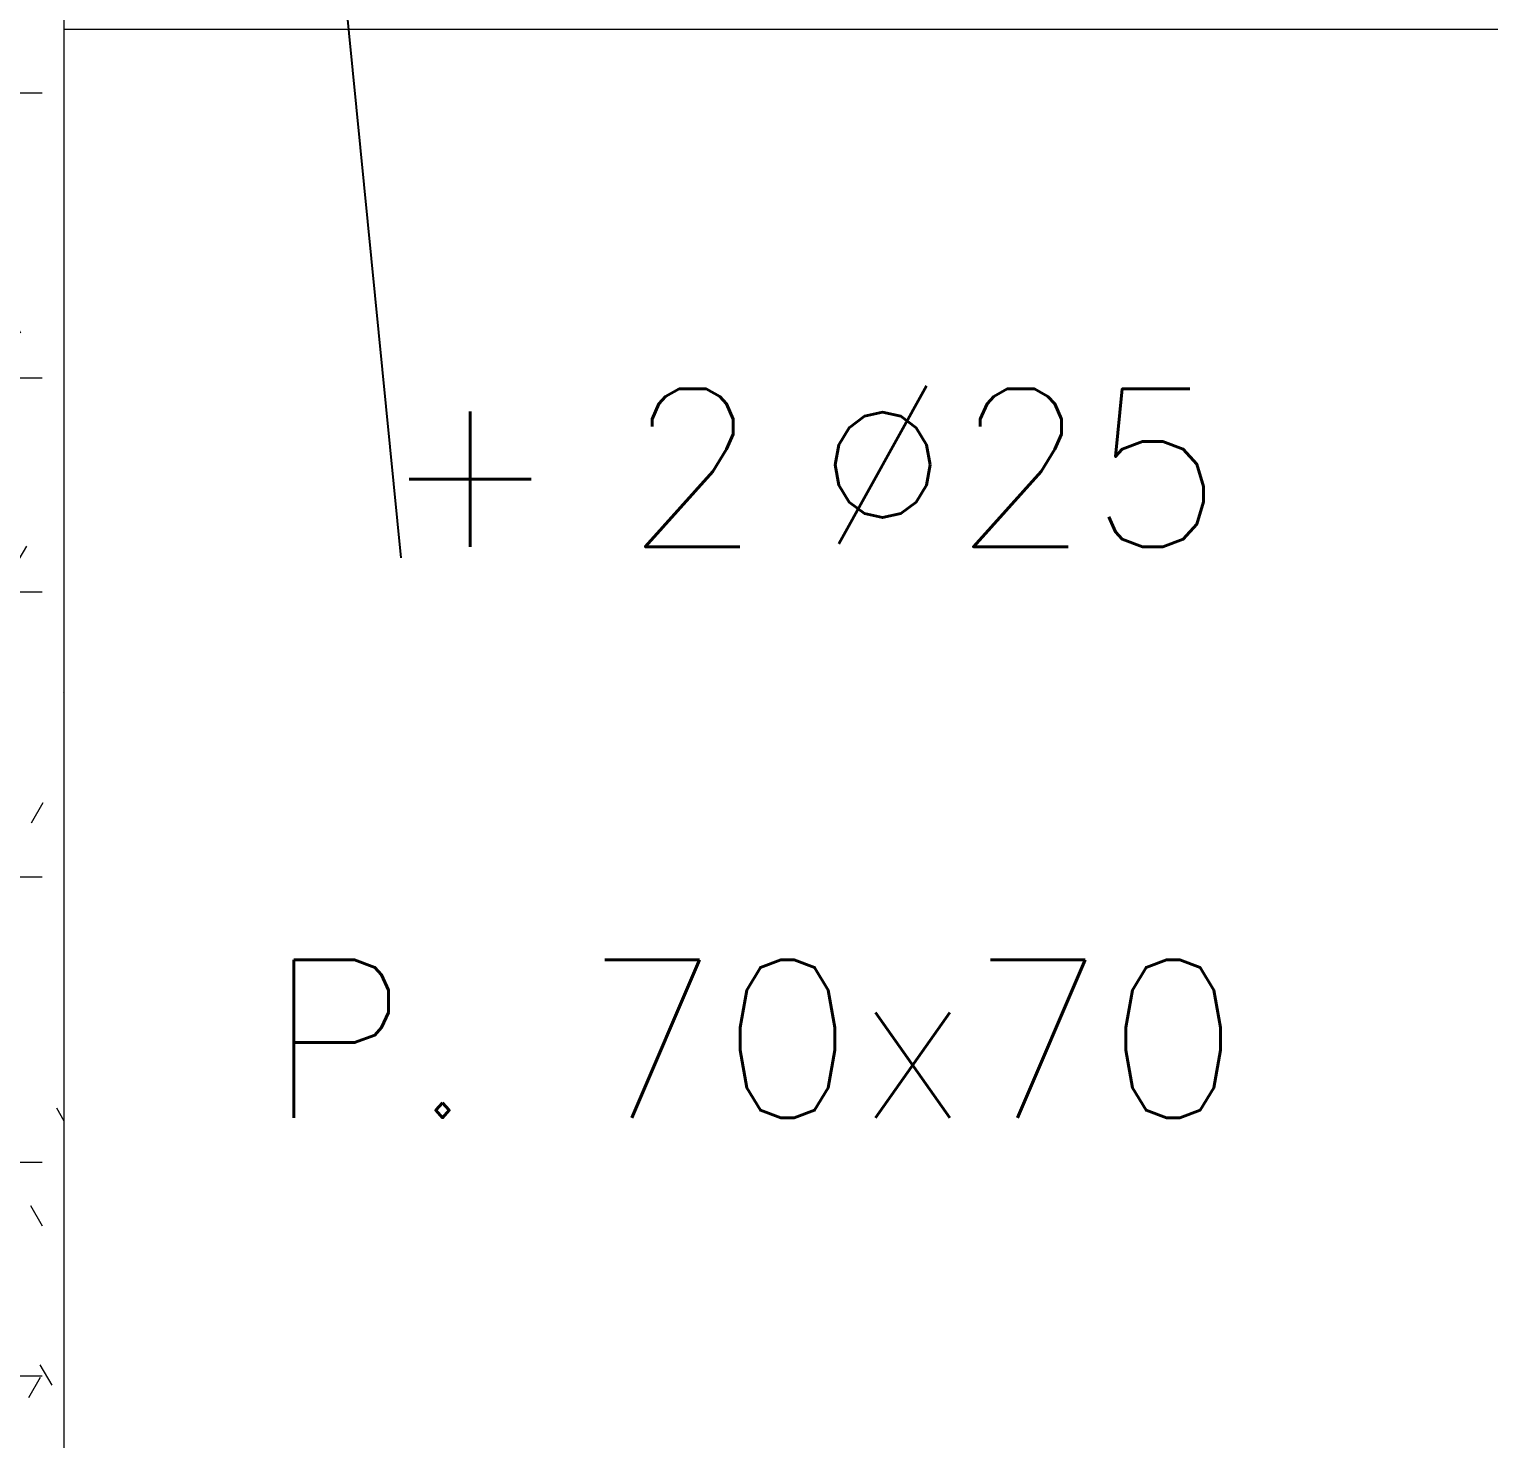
# Model space of a CAD drawing. Extents: x -3544 to 11711, y -11366 to 8565.
# Drawn here: x 4919.4 to 5023.4, y 3239.8 to 3340.2 of the extents above; entities that cross this region are included whole.
import ezdxf
from ezdxf.enums import TextEntityAlignment as Align

# ---------------------------------------------------------------- set-up
doc = ezdxf.new("R2010")
doc.units = 0
doc.header["$LTSCALE"] = 30
doc.header["$MEASUREMENT"] = 0
doc.linetypes.add('EJE2$0$RLE-PROYECCION', pattern=[0.71438, 0.47625, -0.23813])
doc.layers.get('0').update_dxf_attribs({"linetype": 'CONTINUOUS'})
doc.layers.add('EJE2$0$RLA-ACHURADO', color=30, linetype='EJE2$0$RLE-PROYECCION', lineweight=15, transparency=0.7)
doc.layers.add('EJE2$0$RLA-CONTORNO', color=30, linetype='CONTINUOUS', lineweight=15)
doc.layers.add('EJE2$0$RLA-TEXTOS-1', color=9, linetype='CONTINUOUS', lineweight=9)
doc.layers.add('EJE2$0$RLA-FE', color=7, linetype='CONTINUOUS')
doc.styles.add('EJE2$0$RomanS', font='romans.shx', dxfattribs={"height": 11.25})

# ---------------------------------------------------------------- blocks, each defined once
blk = doc.blocks.new('*U139')
at = {"layer": 'EJE2$0$RLA-FE', "color": 3, "style": 'EJE2$0$RomanS', "flags": 8}
for tag, p in [('F=', (552.7, -47.89)), ('NUM', (567.11, -47.89))]:
    blk.add_attdef(tag, text='', height=11.25, dxfattribs=at).set_placement(p, align=Align.RIGHT)
at = {"layer": 'EJE2$0$RLA-FE', "color": 3, "style": 'EJE2$0$RomanS'}
for tag, p, flags in [('PHI', (571.01, -47.68), 12), ('DIAM', (580.86, -47.89), 12), ('MINUS', (602.88, -47.89), 13), ('MARK', (616.27, -47.89), 13), ('TEXTO_FE1', (619.58, -47.89), 8), ('TEXTO_FE2', (687.1, -47.88), 8), ('TIPO', (498.8, -57.92), 13), ('NVECES', (484.93, -76.86), 13), ('NUMFE', (488.86, -96.62), 13), ('CAPA', (497.06, -115.74), 13), ('DESPLAZA', (277.18, -134.17), 13), ('ESPACIO', (283.22, -152.53), 13), ('CANT', (297.06, -171.33), 13)]:
    blk.add_attdef(tag, p, '', height=11.25, dxfattribs=dict(at, flags=flags))
blk = doc.blocks.new('EJE2')
at = {"layer": 'EJE2$0$RLA-ACHURADO'}
h = blk.add_hatch(dxfattribs=at)
h.set_pattern_fill('FP_1', color=256, style=0, pattern_type=2)
h.set_pattern_definition([(0, (-1898.762, -1266.802), (20.32, 5.08), [1.676, -13.564, 1.676, -13.564, -81.28]), (0, (-1898.762, -1266.802), (20.32, 5.08), [-30.48, 1.676, -28.804, 1.676, -13.564, -35.56]), (0, (-1898.762, -1266.802), (20.32, 5.08), [-76.2, 1.676, -8.484, 1.676, -23.724]), (120, (-1891.142, -1264.262), (-14.559409, 15.057636), [1.676, -13.564, 1.676, -13.564, -81.28]), (120, (-1891.142, -1264.262), (-14.559409, 15.057636), [-30.48, 1.676, -28.804, 1.676, -13.564, -35.56]), (120, (-1891.142, -1264.262), (-14.559409, 15.057636), [-76.2, 1.676, -8.484, 1.676, -23.724]), (240, (-1888.602, -1254.102), (-5.760591, -20.137636), [1.676, -13.564, 1.676, -13.564, -81.28]), (240, (-1888.602, -1254.102), (-5.760591, -20.137636), [-30.48, 1.676, -28.804, 1.676, -13.564, -35.56]), (240, (-1888.602, -1254.102), (-5.760591, -20.137636), [-76.2, 1.676, -8.484, 1.676, -23.724])])
h.paths.add_polyline_path([(2102.7, 787), (2140.48, 787), (2140.48, 1188), (2135.48, 1188), (2135.48, 1108), (2075.48, 1108), (2075.48, 1188), (2070.48, 1188), (2070.48, 787)], flags=0)
at = {"layer": 'EJE2$0$RLA-CONTORNO'}
for p, q in [((2140.48, 787), (2140.48, 1188)), ((2140.48, 1108), (2380.48, 1108))]:
    blk.add_line(p, q, dxfattribs=at)
at = {"layer": 'EJE2$0$RLA-FE', "color": 2}
blk.add_line((2164.49, 1070.32), (2159.67, 1119), dxfattribs=at)
at = {"layer": 'EJE2$0$RLA-FE'}
ref = blk.add_blockref('*U139', (1622.98, 1119), dxfattribs=at)
ref.add_attrib('DIAM', '25', (2203.84, 1071.11), dxfattribs={"color": 3, "height": 11.25, "style": 'EJE2$0$RomanS'})
ref.add_attrib('NUM', '2', dxfattribs={"color": 3, "height": 11.25, "style": 'EJE2$0$RomanS'}).set_placement((2190.09, 1071.11), align=Align.RIGHT)
ref.add_attrib('PHI', '%%C', (2193.99, 1071.32), dxfattribs={"color": 3, "height": 11.25, "style": 'EJE2$0$RomanS'})
ref.add_attrib('F=', '+', dxfattribs={"color": 3, "height": 11.25, "style": 'EJE2$0$RomanS'}).set_placement((2175.68, 1071.11), align=Align.RIGHT)
at = {"layer": 'EJE2$0$RLA-TEXTOS-1', "insert": (2189.62, 1036.04), "char_height": 11.25, "width": 129.8188, "attachment_point": 5, "line_spacing_factor": 0.983083, "style": 'EJE2$0$RomanS'}
blk.add_mtext('P. 70x70', dxfattribs=at)

msp = doc.modelspace()

# ---------------------------------------------------------------- block references
msp.add_blockref('EJE2', (2781.39, 2232.23))

doc.saveas('drawing.dxf')
